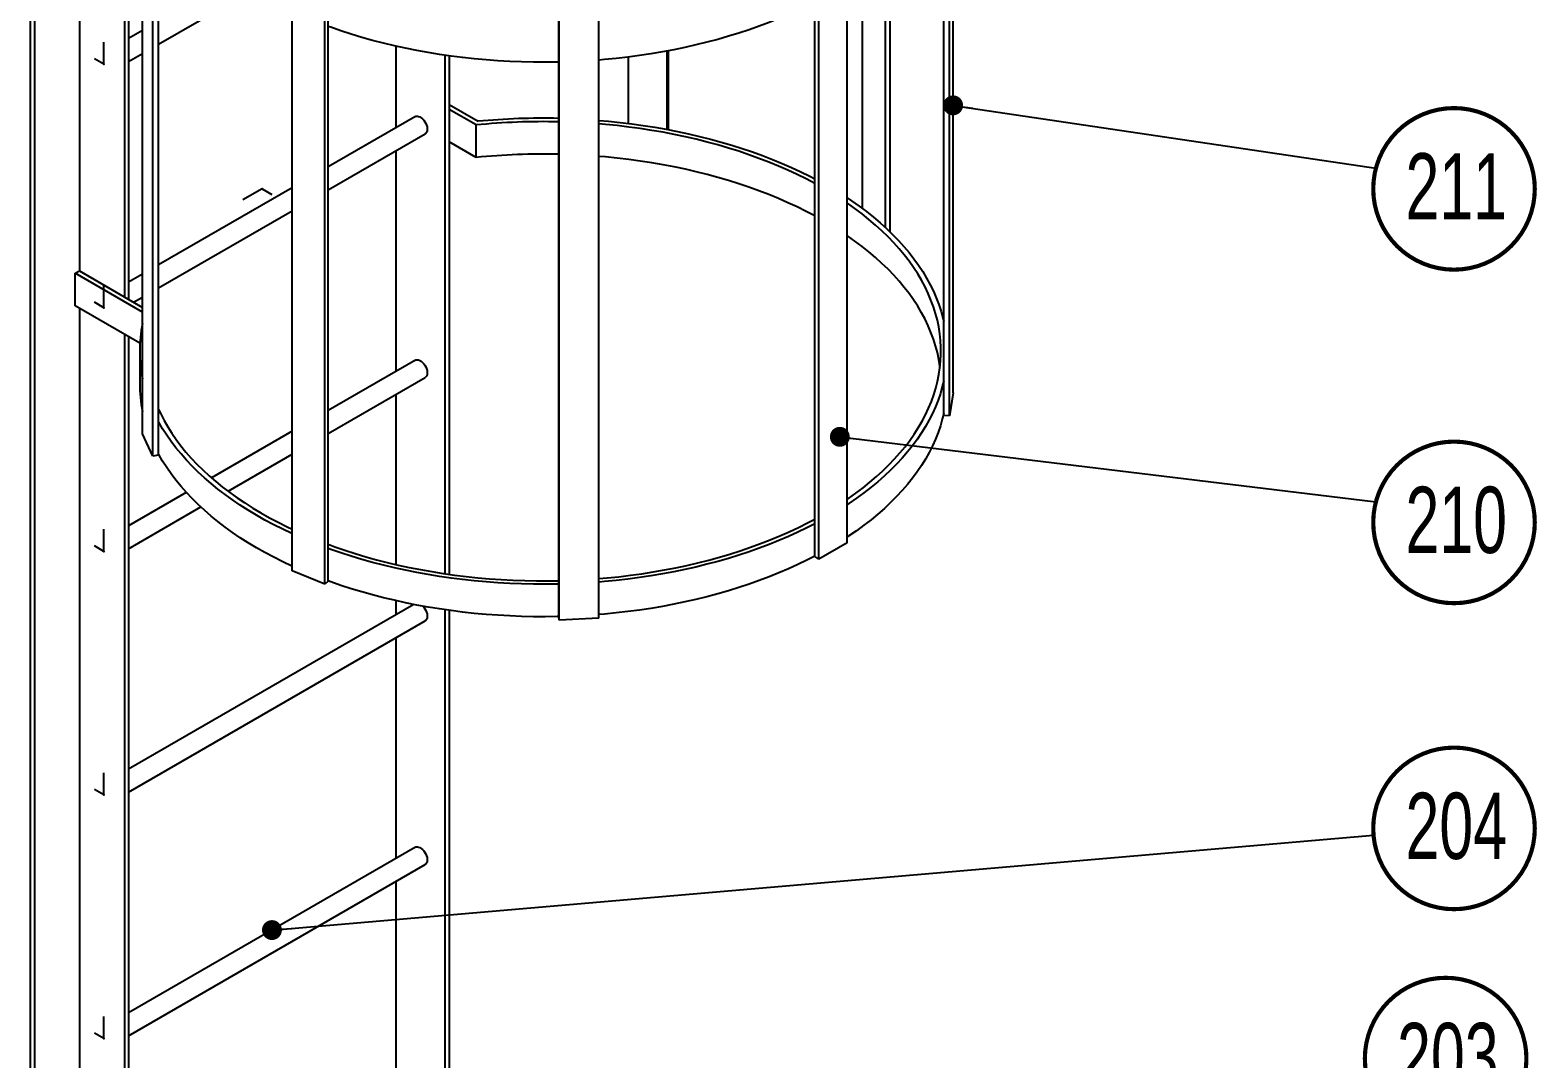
# Model space of a CAD drawing. Header units: millimetres. Extents: x 0 to 16187, y -20471 to 6290.
# Drawn here: x 11031.9 to 11145.6, y 3126.8 to 3204.4 of the extents above; entities that cross this region are included whole.
import ezdxf
from ezdxf.enums import TextEntityAlignment as Align

# ---------------------------------------------------------------- set-up
doc = ezdxf.new("R2010")
doc.units = ezdxf.units.MM
doc.header["$PDSIZE"] = -1
doc.styles.add('SLDTEXTSTYLE2', font='TXT', dxfattribs={"width": 0.686449})
doc.dimstyles.new('AM_ISO$7', dxfattribs={"dimtxt": 3.5, "dimasz": 3.5, "dimexe": 1, "dimexo": 1, "dimgap": 1.5, "dimtad": 1, "dimtoh": 1, "dimdsep": 46, "dimtxsty": 'Standard', "dimcen": 0, "dimclrd": 1, "dimclre": 1, "dimclrt": 1, "dimadec": 0, "dimazin": 2, "dimtp": 0.1, "dimtm": 0.1, "dimtfac": 0.71, "dimtdec": 3, "dimtmove": 0, "dimatfit": 3, "dimfxl": 1, "dimlwd": -1, "dimlwe": -1, "dimarcsym": 1})

msp = doc.modelspace()

# ---------------------------------------------------------------- linework, layer by layer
at = {"color": 7, "linetype": 'Continuous', "lineweight": 25}
for p, q in [((11031.92082, 3358.14998), (11031.92082, 3038.47425)), ((11032.23902, 3357.96628), (11032.23902, 3038.29056)), ((11040.39958, 3173.95554), (11040.39958, 3350.08339)), ((11041.17604, 3172.28269), (11041.17604, 3348.41054)), ((11041.6107, 3172.34993), (11041.6107, 3348.47778)), ((11093.54518, 3165.73478), (11093.54518, 3341.86263)), ((11091.10566, 3164.69386), (11091.10566, 3340.82171)), ((11091.42385, 3164.51017), (11091.42385, 3340.63802)), ((11051.68268, 3163.62047), (11051.68268, 3339.74832)), ((11054.14013, 3162.62711), (11054.14013, 3338.75496)), ((11054.39824, 3162.83991), (11054.39824, 3338.96776)), ((11071.79452, 3160.14899), (11071.79452, 3336.27684)), ((11074.82232, 3160.04114), (11074.82232, 3336.16899)), ((11071.83374, 3159.8902), (11071.83374, 3336.01805)), ((11101.54807, 3177.04392), (11101.54807, 3263.14814)), ((11100.83831, 3175.34128), (11100.83831, 3261.44551)), ((11101.2866, 3175.31864), (11101.2866, 3261.42287)), ((11035.63313, 3225.25773), (11035.63313, 3186.24743)), ((11039.02724, 3223.29835), (11039.02724, 3184.28805)), ((11039.34544, 3223.11466), (11039.34544, 3184.10436)), ((11096.43846, 3189.51875), (11096.43846, 3210.23013)), ((11096.80708, 3189.17018), (11096.80708, 3210.5787)), ((11094.71773, 3190.9427), (11094.71773, 3208.80619)), ((11041.6107, 3203.34651), (11048.64212, 3207.40566)), ((11040.39958, 3204.37935), (11039.34544, 3203.77081)), ((11059.49798, 3203.20279), (11059.49798, 3197.03245)), ((11039.34544, 3202.0388), (11040.39958, 3202.64734)), ((11063.21029, 3202.51542), (11063.21029, 3163.40573)), ((11063.52849, 3202.47029), (11063.52849, 3163.35988)), ((11077.06707, 3197.36736), (11077.06707, 3202.38153)), ((11079.96484, 3196.91853), (11079.96484, 3202.83035)), ((11080.08131, 3196.89674), (11080.08131, 3202.85214)), ((11063.52849, 3198.79971), (11065.72158, 3197.53367)), ((11060.97917, 3197.88752), (11054.39824, 3194.08844)), ((11065.56728, 3197.25536), (11063.52849, 3198.43232)), ((11054.39824, 3192.35643), (11061.72911, 3196.58845)), ((11065.56728, 3194.80573), (11065.56728, 3197.25536)), ((11059.49798, 3195.30045), (11059.49798, 3178.66029)), ((11065.56728, 3194.80573), (11063.52849, 3195.9827)), ((11051.68268, 3192.52077), (11041.6107, 3186.70635)), ((11041.6107, 3184.97434), (11051.68268, 3190.78877)), ((11035.31493, 3186.06374), (11035.63313, 3186.24743)), ((11040.39958, 3183.12844), (11035.31493, 3186.06374)), ((11035.31493, 3183.61412), (11035.31493, 3186.06374)), ((11035.63313, 3186.24743), (11040.39958, 3183.49582)), ((11040.39958, 3186.00718), (11039.34544, 3185.39864)), ((11039.72456, 3183.8855), (11040.39958, 3184.27518)), ((11040.20305, 3180.79226), (11035.31493, 3183.61412)), ((11035.63313, 3183.43043), (11035.63313, 3040.24993)), ((11039.02724, 3181.47105), (11039.02724, 3038.29056)), ((11039.34544, 3181.28735), (11039.34544, 3038.47425)), ((11040.18492, 3180.1856), (11040.18492, 3177.73598)), ((11060.97917, 3179.51536), (11054.39824, 3175.71627)), ((11054.39824, 3173.98426), (11061.72911, 3178.21628)), ((11059.49798, 3176.92828), (11059.49798, 3164.10455)), ((11101.54807, 3177.04392), (11101.2866, 3175.31864)), ((11101.2866, 3175.31864), (11100.83831, 3175.34128)), ((11041.17604, 3172.28269), (11040.39958, 3173.95554)), ((11051.68268, 3174.1486), (11045.60391, 3170.63941)), ((11046.85312, 3169.62856), (11051.68268, 3172.4166)), ((11041.6107, 3172.34993), (11041.17604, 3172.28269)), ((11043.69803, 3169.53917), (11039.34544, 3167.02647)), ((11039.34544, 3165.29447), (11044.79234, 3168.43889)), ((11093.54518, 3165.73478), (11091.42385, 3164.51017)), ((11091.42385, 3164.51017), (11091.10566, 3164.69386)), ((11054.14013, 3162.62711), (11051.68268, 3163.62047)), ((11054.39824, 3162.83991), (11054.14013, 3162.62711)), ((11060.87751, 3161.0845), (11039.34544, 3148.6543)), ((11059.49798, 3161.37549), (11059.49798, 3160.28812)), ((11063.21029, 3160.68812), (11063.21029, 3052.25113)), ((11063.52849, 3160.64299), (11063.52849, 3052.43483)), ((11071.83374, 3159.8902), (11071.79452, 3160.14899)), ((11074.82232, 3160.04114), (11071.83374, 3159.8902)), ((11039.34544, 3146.9223), (11061.72911, 3159.84411)), ((11059.49798, 3158.55611), (11059.49798, 3141.91595)), ((11060.97917, 3142.77102), (11039.34544, 3130.28213)), ((11039.34544, 3128.55013), (11061.72911, 3141.47195)), ((11059.49798, 3140.18395), (11059.49798, 3123.54378))]:
    msp.add_line(p, q, dxfattribs=at)
at = {"color": 7, "linetype": 'Continuous'}
for p, q in [((11037.48929, 3201.83327), (11037.48929, 3203.50135)), ((11037.48929, 3201.83327), (11036.76702, 3202.25022)), ((11049.42171, 3192.43172), (11047.97719, 3191.59782)), ((11049.42171, 3192.43172), (11050.14397, 3192.01477)), ((11037.48929, 3183.4611), (11037.48929, 3185.12918)), ((11037.48929, 3183.4611), (11036.76702, 3183.87805)), ((11037.48929, 3165.08893), (11037.48929, 3166.75702)), ((11037.48929, 3165.08893), (11036.76702, 3165.50589)), ((11037.48929, 3146.71676), (11037.48929, 3148.38485)), ((11037.48929, 3146.71676), (11036.76702, 3147.13372)), ((11037.48929, 3128.3446), (11037.48929, 3130.01268)), ((11037.48929, 3128.3446), (11036.76702, 3128.76155))]:
    msp.add_line(p, q, dxfattribs=at)
at = {"color": 7, "linetype": 'Continuous', "lineweight": 25, "flags": 128}
for points in [[(11091.10566, 3206.54994), (11090.52398, 3206.25273), (11089.83634, 3205.92038), (11089.13205, 3205.59986), (11088.41171, 3205.29145), (11087.67596, 3204.99542), (11086.92542, 3204.71204), (11086.16075, 3204.44153), (11085.38261, 3204.18414), (11084.59168, 3203.94009), (11083.78864, 3203.70959), (11082.9742, 3203.49285), (11082.14905, 3203.29004), (11081.31391, 3203.10135), (11080.46951, 3202.92694), (11079.61658, 3202.76697), (11078.75585, 3202.62156), (11077.88808, 3202.49084), (11077.01403, 3202.37494), (11076.13443, 3202.27395), (11075.25007, 3202.18795), (11074.82232, 3202.15188)], [(11071.79452, 3201.99762), (11071.6803, 3201.99523), (11070.78365, 3201.98508), (11069.88687, 3201.99018), (11068.99074, 3202.01052), (11068.09604, 3202.04608), (11067.20354, 3202.09684), (11066.31402, 3202.16275), (11065.42824, 3202.24376), (11064.54698, 3202.33978), (11063.671, 3202.45075), (11062.80106, 3202.57657), (11061.93792, 3202.71711), (11061.08232, 3202.87227), (11060.23501, 3203.04191), (11059.39672, 3203.22588), (11058.56817, 3203.42403), (11057.7501, 3203.63617), (11056.9432, 3203.86212), (11056.14818, 3204.1017), (11055.36572, 3204.35469), (11054.59651, 3204.62087), (11054.39824, 3204.6924)], [(11060.97917, 3197.88752), (11061.04652, 3197.91442), (11061.13383, 3197.92223), (11061.22911, 3197.90531), (11061.3289, 3197.86427), (11061.42961, 3197.80059), (11061.52759, 3197.71658), (11061.6193, 3197.61527), (11061.70143, 3197.50033), (11061.77101, 3197.3759), (11061.82552, 3197.24649), (11061.86299, 3197.11677), (11061.88207, 3196.99143), (11061.88207, 3196.87501), (11061.86299, 3196.7717), (11061.82552, 3196.68525), (11061.77101, 3196.61877), (11061.72911, 3196.58845)], [(11074.82232, 3197.59701), (11075.54388, 3197.53408), (11076.42675, 3197.4431), (11077.30459, 3197.33715), (11078.17665, 3197.21632), (11079.04216, 3197.08072), (11079.90038, 3196.93046), (11080.75057, 3196.76568), (11081.59198, 3196.58652), (11082.42388, 3196.39313), (11083.24556, 3196.18568), (11084.0563, 3195.96435), (11084.8554, 3195.72934), (11085.64216, 3195.48084), (11086.4159, 3195.21907), (11087.17596, 3194.94427), (11087.92167, 3194.65666), (11088.65238, 3194.3565), (11089.36746, 3194.04404), (11090.0663, 3193.71957), (11090.74827, 3193.38335), (11091.10566, 3193.19894)], [(11091.10566, 3192.84584), (11090.45633, 3193.18562), (11089.77848, 3193.51987), (11089.08373, 3193.84235), (11088.37269, 3194.15276), (11087.64598, 3194.45084), (11086.90425, 3194.73633), (11086.14815, 3195.00897), (11085.37836, 3195.26852), (11084.59555, 3195.51475), (11083.80041, 3195.74744), (11082.99364, 3195.96639), (11082.17596, 3196.17141), (11081.34809, 3196.36231), (11080.51076, 3196.53893), (11079.66471, 3196.7011), (11078.81069, 3196.8487), (11077.94945, 3196.98158), (11077.08174, 3197.09962), (11076.20835, 3197.20274), (11075.33003, 3197.29082), (11074.82232, 3197.3347)], [(11091.10566, 3190.39621), (11090.45633, 3190.736), (11089.77848, 3191.07025), (11089.08373, 3191.39272), (11088.37269, 3191.70314), (11087.64598, 3192.00122), (11086.90425, 3192.28671), (11086.14815, 3192.55935), (11085.37836, 3192.81889), (11084.59555, 3193.06512), (11083.80041, 3193.29782), (11082.99364, 3193.51677), (11082.17596, 3193.72179), (11081.34809, 3193.91269), (11080.51076, 3194.0893), (11079.66471, 3194.25148), (11078.81069, 3194.39907), (11077.94945, 3194.53195), (11077.08174, 3194.65), (11076.20835, 3194.75311), (11075.33003, 3194.8412), (11074.82232, 3194.88507)], [(11093.54518, 3191.76483), (11093.88517, 3191.53673), (11094.45414, 3191.13654), (11095.00245, 3190.72685), (11095.52962, 3190.30802), (11096.03519, 3189.8804), (11096.51873, 3189.44438), (11096.97982, 3189.00032), (11097.41806, 3188.54862), (11097.83307, 3188.08966), (11098.22448, 3187.62385), (11098.59196, 3187.15158), (11098.93519, 3186.67328), (11099.25387, 3186.18934), (11099.54772, 3185.7002), (11099.8165, 3185.20627), (11100.05996, 3184.70799), (11100.2779, 3184.20578), (11100.47012, 3183.70009), (11100.63647, 3183.19135), (11100.77679, 3182.68), (11100.83831, 3182.41825)], [(11093.54518, 3169.00468), (11093.65254, 3169.07841), (11094.21405, 3169.47813), (11094.75474, 3169.8873), (11095.27414, 3170.30557), (11095.77178, 3170.73256), (11096.24722, 3171.16789), (11096.70004, 3171.61119), (11097.12985, 3172.06207), (11097.53626, 3172.52011), (11097.91892, 3172.98492), (11098.27749, 3173.45609), (11098.61164, 3173.93321), (11098.9211, 3174.41584), (11099.20557, 3174.90357), (11099.46482, 3175.39597), (11099.69861, 3175.89259), (11099.90673, 3176.39301), (11100.08901, 3176.89677), (11100.24528, 3177.40344), (11100.3754, 3177.91256), (11100.47926, 3178.42369), (11100.55677, 3178.93638), (11100.60785, 3179.45017), (11100.63247, 3179.96461), (11100.6306, 3180.47924), (11100.60225, 3180.99362), (11100.54743, 3181.50728), (11100.4662, 3182.01977), (11100.35862, 3182.53065), (11100.2248, 3183.03945), (11100.06485, 3183.54574), (11099.87891, 3184.04905), (11099.66716, 3184.54896), (11099.42976, 3185.04501), (11099.16694, 3185.53677), (11098.87892, 3186.02381), (11098.56596, 3186.50569), (11098.22834, 3186.98199), (11097.86636, 3187.45229), (11097.48032, 3187.91617), (11097.07059, 3188.37323), (11096.6375, 3188.82306), (11096.18146, 3189.26526), (11095.70286, 3189.69944), (11095.20213, 3190.12522), (11094.6797, 3190.54222), (11094.13604, 3190.95008), (11093.57162, 3191.34843), (11093.54518, 3191.36652)], [(11100.5598, 3178.96079), (11100.54743, 3179.05766), (11100.4662, 3179.57015), (11100.35862, 3180.08103), (11100.2248, 3180.58983), (11100.06485, 3181.09611), (11099.87891, 3181.59943), (11099.66716, 3182.09934), (11099.42976, 3182.59539), (11099.16694, 3183.08715), (11098.87892, 3183.57419), (11098.56596, 3184.05607), (11098.22834, 3184.53237), (11097.86636, 3185.00267), (11097.48032, 3185.46655), (11097.07059, 3185.92361), (11096.6375, 3186.37343), (11096.18146, 3186.81563), (11095.70286, 3187.24982), (11095.20213, 3187.6756), (11094.6797, 3188.0926), (11094.13604, 3188.50046), (11093.57162, 3188.89881), (11093.54518, 3188.9169)], [(11060.97917, 3179.51536), (11061.04652, 3179.54226), (11061.13383, 3179.55006), (11061.22911, 3179.53314), (11061.3289, 3179.4921), (11061.42961, 3179.42842), (11061.52759, 3179.34441), (11061.6193, 3179.2431), (11061.70143, 3179.12816), (11061.77101, 3179.00373), (11061.82552, 3178.87432), (11061.86299, 3178.7446), (11061.88207, 3178.61927), (11061.88207, 3178.50284), (11061.86299, 3178.39953), (11061.82552, 3178.31308), (11061.77101, 3178.2466), (11061.72911, 3178.21628)], [(11100.83831, 3177.95295), (11100.73314, 3177.52133), (11100.58417, 3177.0108), (11100.40922, 3176.50302), (11100.20845, 3175.99844), (11099.98203, 3175.49748), (11099.73014, 3175.0006), (11099.45302, 3174.50821), (11099.1509, 3174.02075), (11098.82405, 3173.53864), (11098.47274, 3173.06229), (11098.09729, 3172.59212), (11097.69801, 3172.12853), (11097.27526, 3171.67194), (11096.8294, 3171.22273), (11096.36082, 3170.7813), (11095.86992, 3170.34802), (11095.35713, 3169.92328), (11094.8229, 3169.50743), (11094.26768, 3169.10085), (11093.69197, 3168.70389), (11093.54518, 3168.60638)], [(11041.6107, 3175.80448), (11041.77046, 3175.46583), (11042.02613, 3174.97281), (11042.30706, 3174.4844), (11042.613, 3174.00102), (11042.94369, 3173.5231), (11043.29882, 3173.05106), (11043.6781, 3172.58533), (11044.08118, 3172.1263), (11044.50771, 3171.67439), (11044.95731, 3171.23), (11045.42958, 3170.79352), (11045.92411, 3170.36532), (11046.44046, 3169.94581), (11046.97818, 3169.53533), (11047.53678, 3169.13425), (11048.11578, 3168.74294), (11048.71467, 3168.36173), (11049.33291, 3167.99096), (11049.96996, 3167.63096), (11050.62526, 3167.28204), (11051.29823, 3166.94452), (11051.68268, 3166.76056)], [(11051.68268, 3166.42706), (11051.66528, 3166.43506), (11050.97205, 3166.76352), (11050.29588, 3167.10362), (11049.63735, 3167.45507), (11048.99704, 3167.81756), (11048.3755, 3168.19078), (11047.77326, 3168.57441), (11047.19086, 3168.9681), (11046.62879, 3169.37153), (11046.08754, 3169.78434), (11045.56759, 3170.20617), (11045.06939, 3170.63666), (11044.59336, 3171.07543), (11044.13991, 3171.5221), (11043.70946, 3171.97629), (11043.30235, 3172.4376), (11042.91896, 3172.90563), (11042.55961, 3173.37998), (11042.22461, 3173.86023), (11041.91426, 3174.34596), (11041.62882, 3174.83676), (11041.6107, 3174.86961)], [(11100.83831, 3175.50333), (11100.73314, 3175.07171), (11100.58417, 3174.56118), (11100.40922, 3174.0534), (11100.20845, 3173.54881), (11099.98203, 3173.04786), (11099.73014, 3172.55098), (11099.45302, 3172.05859), (11099.1509, 3171.57113), (11098.82405, 3171.08901), (11098.47274, 3170.61266), (11098.09729, 3170.14249), (11097.69801, 3169.67891), (11097.27526, 3169.22232), (11096.8294, 3168.77311), (11096.36082, 3168.33167), (11095.86992, 3167.8984), (11095.35713, 3167.47365), (11094.8229, 3167.05781), (11094.26768, 3166.65123), (11093.69197, 3166.25427), (11093.54518, 3166.15675)], [(11051.68268, 3163.97744), (11051.66528, 3163.98543), (11050.97205, 3164.31389), (11050.29588, 3164.654), (11049.63735, 3165.00545), (11048.99704, 3165.36794), (11048.3755, 3165.74116), (11047.77326, 3166.12478), (11047.19086, 3166.51848), (11046.62879, 3166.92191), (11046.08754, 3167.33472), (11045.56759, 3167.75655), (11045.06939, 3168.18704), (11044.59336, 3168.62581), (11044.13991, 3169.07248), (11043.70946, 3169.52667), (11043.30235, 3169.98798), (11042.91896, 3170.45601), (11042.55961, 3170.93035), (11042.22461, 3171.4106), (11041.91426, 3171.89634), (11041.62882, 3172.38714), (11041.6107, 3172.41999)], [(11074.82232, 3163.03651), (11075.45429, 3163.0919), (11076.33196, 3163.18212), (11077.2046, 3163.28734), (11078.07143, 3163.40749), (11078.9317, 3163.54245), (11079.78465, 3163.69211), (11080.62951, 3163.85634), (11081.46555, 3164.03498), (11082.29203, 3164.22788), (11083.10821, 3164.43488), (11083.91338, 3164.65578), (11084.70682, 3164.8904), (11085.48783, 3165.13852), (11086.25573, 3165.39993), (11087.00984, 3165.6744), (11087.74949, 3165.96168), (11088.47403, 3166.26152), (11089.18281, 3166.57366), (11089.87521, 3166.89781), (11090.55063, 3167.2337), (11091.10566, 3167.52537)], [(11091.10566, 3167.17226), (11090.52398, 3166.87505), (11089.83634, 3166.54269), (11089.13205, 3166.22218), (11088.41171, 3165.91377), (11087.67596, 3165.61774), (11086.92542, 3165.33435), (11086.16075, 3165.06385), (11085.38261, 3164.80646), (11084.59168, 3164.56241), (11083.78864, 3164.33191), (11082.9742, 3164.11517), (11082.14905, 3163.91236), (11081.31391, 3163.72367), (11080.46951, 3163.54926), (11079.61658, 3163.38928), (11078.75585, 3163.24388), (11077.88808, 3163.11316), (11077.01403, 3162.99726), (11076.13443, 3162.89627), (11075.25007, 3162.81027), (11074.82232, 3162.7742)], [(11054.39824, 3165.62272), (11054.90679, 3165.43789), (11055.67278, 3165.17463), (11056.45199, 3164.92461), (11057.24372, 3164.68808), (11058.04728, 3164.46523), (11058.86195, 3164.25626), (11059.68701, 3164.06135), (11060.52175, 3163.88069), (11061.36541, 3163.71442), (11062.21726, 3163.56269), (11063.07654, 3163.42565), (11063.94249, 3163.3034), (11064.81436, 3163.19606), (11065.69137, 3163.10372), (11066.57274, 3163.02647), (11067.45769, 3162.96437), (11068.34546, 3162.91748), (11069.23524, 3162.88583), (11070.12626, 3162.86946), (11071.01773, 3162.86838), (11071.79452, 3162.87991)], [(11071.79452, 3162.61994), (11071.6803, 3162.61755), (11070.78365, 3162.6074), (11069.88687, 3162.6125), (11068.99074, 3162.63284), (11068.09604, 3162.6684), (11067.20354, 3162.71916), (11066.31402, 3162.78507), (11065.42824, 3162.86608), (11064.54698, 3162.9621), (11063.671, 3163.07307), (11062.80106, 3163.19889), (11061.93792, 3163.33943), (11061.08232, 3163.49459), (11060.23501, 3163.66423), (11059.39672, 3163.8482), (11058.56817, 3164.04634), (11057.7501, 3164.25849), (11056.9432, 3164.48444), (11056.14818, 3164.72402), (11055.36572, 3164.97701), (11054.59651, 3165.24319), (11054.39824, 3165.31472)], [(11091.10566, 3164.72264), (11090.52398, 3164.42543), (11089.83634, 3164.09307), (11089.13205, 3163.77255), (11088.41171, 3163.46415), (11087.67596, 3163.16812), (11086.92542, 3162.88473), (11086.16075, 3162.61423), (11085.38261, 3162.35684), (11084.59168, 3162.11279), (11083.78864, 3161.88229), (11082.9742, 3161.66554), (11082.14905, 3161.46274), (11081.31391, 3161.27405), (11080.46951, 3161.09964), (11079.61658, 3160.93966), (11078.75585, 3160.79425), (11077.88808, 3160.66354), (11077.01403, 3160.54764), (11076.13443, 3160.44664), (11075.25007, 3160.36065), (11074.82232, 3160.32457)], [(11071.79452, 3160.17032), (11071.6803, 3160.16793), (11070.78365, 3160.15778), (11069.88687, 3160.16287), (11068.99074, 3160.18321), (11068.09604, 3160.21878), (11067.20354, 3160.26954), (11066.31402, 3160.33545), (11065.42824, 3160.41645), (11064.54698, 3160.51248), (11063.671, 3160.62345), (11062.80106, 3160.74926), (11061.93792, 3160.88981), (11061.08232, 3161.04497), (11060.23501, 3161.21461), (11059.39672, 3161.39858), (11058.56817, 3161.59672), (11057.7501, 3161.80886), (11056.9432, 3162.03482), (11056.14818, 3162.2744), (11055.36572, 3162.52739), (11054.59651, 3162.79357), (11054.39824, 3162.8651)], [(11061.53992, 3160.96), (11061.6193, 3160.87093), (11061.70143, 3160.75599), (11061.77101, 3160.63156), (11061.82552, 3160.50215), (11061.86299, 3160.37243), (11061.88207, 3160.2471), (11061.88207, 3160.13067), (11061.86299, 3160.02737), (11061.82552, 3159.94091), (11061.77101, 3159.87443), (11061.72911, 3159.84411)], [(11060.97917, 3142.77102), (11061.04652, 3142.79792), (11061.13383, 3142.80573), (11061.22911, 3142.7888), (11061.3289, 3142.74776), (11061.42961, 3142.68409), (11061.52759, 3142.60007), (11061.6193, 3142.49877), (11061.70143, 3142.38382), (11061.77101, 3142.25939), (11061.82552, 3142.12998), (11061.86299, 3142.00027), (11061.88207, 3141.87493), (11061.88207, 3141.7585), (11061.86299, 3141.6552), (11061.82552, 3141.56874), (11061.77101, 3141.50227), (11061.72911, 3141.47195)]]:
    msp.add_lwpolyline(points, dxfattribs=at)
at = {"color": 2}
for points in [[(11145.42823, 3192.43353, 0.3125, 0.3125, 1), (11133.24073, 3192.43353, 0.3125, 0.3125, 1)], [(11145.42823, 3144.19561, 0.3125, 0.3125, 1), (11133.24073, 3144.19561, 0.3125, 0.3125, 1)]]:
    msp.add_lwpolyline(points, format="xyseb", close=True, dxfattribs=at)
at = {"color": 4}
for points in [[(11145.42823, 3167.27656, 0.3125, 0.3125, 1), (11133.24073, 3167.27656, 0.3125, 0.3125, 1)], [(11144.79639, 3126.83269, 0.3125, 0.3125, 1), (11132.60889, 3126.83269, 0.3125, 0.3125, 1)]]:
    msp.add_lwpolyline(points, format="xyseb", close=True, dxfattribs=at)
at = {"color": 7, "linetype": 'Continuous', "lineweight": 25}
for centre, radius, start, end in [((11070.63327, 3145.84242), 51.66193, 88.7120089, 95.6274928), ((11070.63379, 3145.29184), 52.47226, 88.7324747, 95.3716373), ((11070.63327, 3143.3928), 51.66193, 88.7120089, 95.6274928), ((11050.42299, 3180.1856), 10.23768, 168.2569988, 191.7430012), ((11050.4582, 3177.74153), 10.27328, 180.030981, 191.7333676)]:
    msp.add_arc(centre, radius, start, end, dxfattribs=at)
at = {"color": 7, "linetype": 'Continuous'}
for p in [(11037.48929, 3201.83327), (11049.42171, 3192.43172), (11037.48929, 3183.4611), (11037.48929, 3165.08893), (11037.48929, 3146.71676), (11037.48929, 3128.3446)]:
    msp.add_point(p, dxfattribs=at)

# ---------------------------------------------------------------- texts
at = {"color": 2, "style": 'SLDTEXTSTYLE2', "width": 0.686449}
for s, p in [('211', (11139.50096, 3192.6265)), ('204', (11139.50096, 3144.38858))]:
    msp.add_text(s, height=5, dxfattribs=at).set_placement(p, align=Align.MIDDLE_CENTER)
at = {"color": 4, "style": 'SLDTEXTSTYLE2', "width": 0.686449}
for s, p in [('210', (11139.50096, 3167.46953)), ('203', (11138.86912, 3127.02566))]:
    msp.add_text(s, height=5, dxfattribs=at).set_placement(p, align=Align.MIDDLE_CENTER)

# ---------------------------------------------------------------- leaders
at = {"color": 2}
msp.add_leader([(11101.54807, 3198.7325), (11133.44215, 3193.98729)], dimstyle='AM_ISO$7', override={"dimasz": 1.5, "dimldrblk": 'Dot'}, dxfattribs=at)
at = {"color": 4}
msp.add_leader([(11093.00193, 3173.73212), (11133.44215, 3168.83031)], dimstyle='AM_ISO$7', override={"dimasz": 1.5, "dimldrblk": 'Dot'}, dxfattribs=at)
msp.add_leader([(11050.1623, 3136.52658), (11133.26314, 3143.67346)], dimstyle='AM_ISO$7', override={"dimasz": 1.5, "dimldrblk": 'Dot'})

doc.saveas('drawing.dxf')
